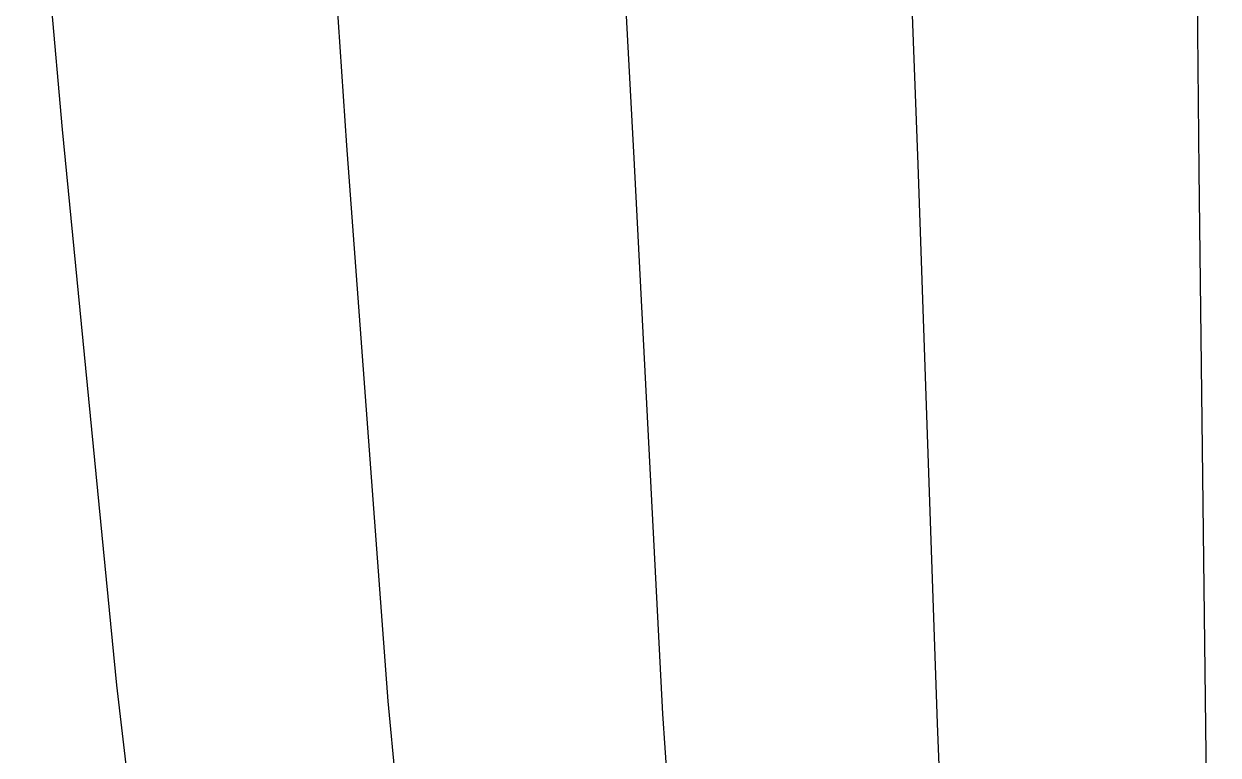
# Model space of a CAD drawing. Extents: x -24.1 to 24.1, y -24.4 to 24.4.
# Drawn here: x -4.13 to -0.39, y -21.589 to -19.299 of the extents above; entities that cross this region are included whole.
import ezdxf

# ---------------------------------------------------------------- set-up
doc = ezdxf.new("R2010")
doc.units = 0
doc.header["$MEASUREMENT"] = 0
for name, color, linetype in [('TendonPoints3', 7, 'CONTINUOUS'), ('UpperTendons', 7, 'CONTINUOUS'), ('UpperTendons Crown', 7, 'CONTINUOUS')]:
    doc.layers.add(name, color=color, linetype=linetype)

msp = doc.modelspace()

# ---------------------------------------------------------------- linework, layer by layer
at = {"layer": 'TendonPoints3'}
for p, q in [((-4.01, -19.63, 58.64), (-3.84, -21.37, 57.4)), ((-3.12, -19.68, 58.72), (-2.99, -21.42, 57.47)), ((-2.22, -19.72, 58.77), (-2.13, -21.46, 57.52)), ((-1.33, -19.74, 58.81), (-1.27, -21.49, 57.55)), ((-0.45, -19.76, 58.83), (-0.43, -21.5, 57.57))]:
    msp.add_line(p, q, dxfattribs=at)
at = {"layer": 'UpperTendons'}
for p, q in [((-4.13, -18.28, 59.5), (-4.01, -19.63, 58.64)), ((-3.2, -18.47, 59.5), (-3.12, -19.68, 58.72)), ((-2.28, -18.6, 59.49), (-2.22, -19.72, 58.77)), ((-1.37, -18.69, 59.49), (-1.33, -19.74, 58.81)), ((-0.46, -18.74, 59.49), (-0.45, -19.76, 58.83)), ((-3.84, -21.37, 57.4), (-3.5, -24.24, 54.98)), ((-2.99, -21.42, 57.47), (-2.72, -24.29, 55.03)), ((-2.13, -21.46, 57.52), (-1.94, -24.32, 55.07)), ((-1.27, -21.49, 57.55), (-1.16, -24.35, 55.1)), ((-0.43, -21.5, 57.57), (-0.39, -24.36, 55.11))]:
    msp.add_line(p, q, dxfattribs=at)
at = {"layer": 'UpperTendons Crown'}
for p, q in [((-4.01, -19.63, 58.64), (-3.84, -21.37, 57.4)), ((-3.12, -19.68, 58.72), (-2.99, -21.42, 57.47)), ((-2.22, -19.72, 58.77), (-2.13, -21.46, 57.52)), ((-1.33, -19.74, 58.81), (-1.27, -21.49, 57.55)), ((-0.45, -19.76, 58.83), (-0.43, -21.5, 57.57))]:
    msp.add_line(p, q, dxfattribs=at)

doc.saveas('drawing.dxf')
